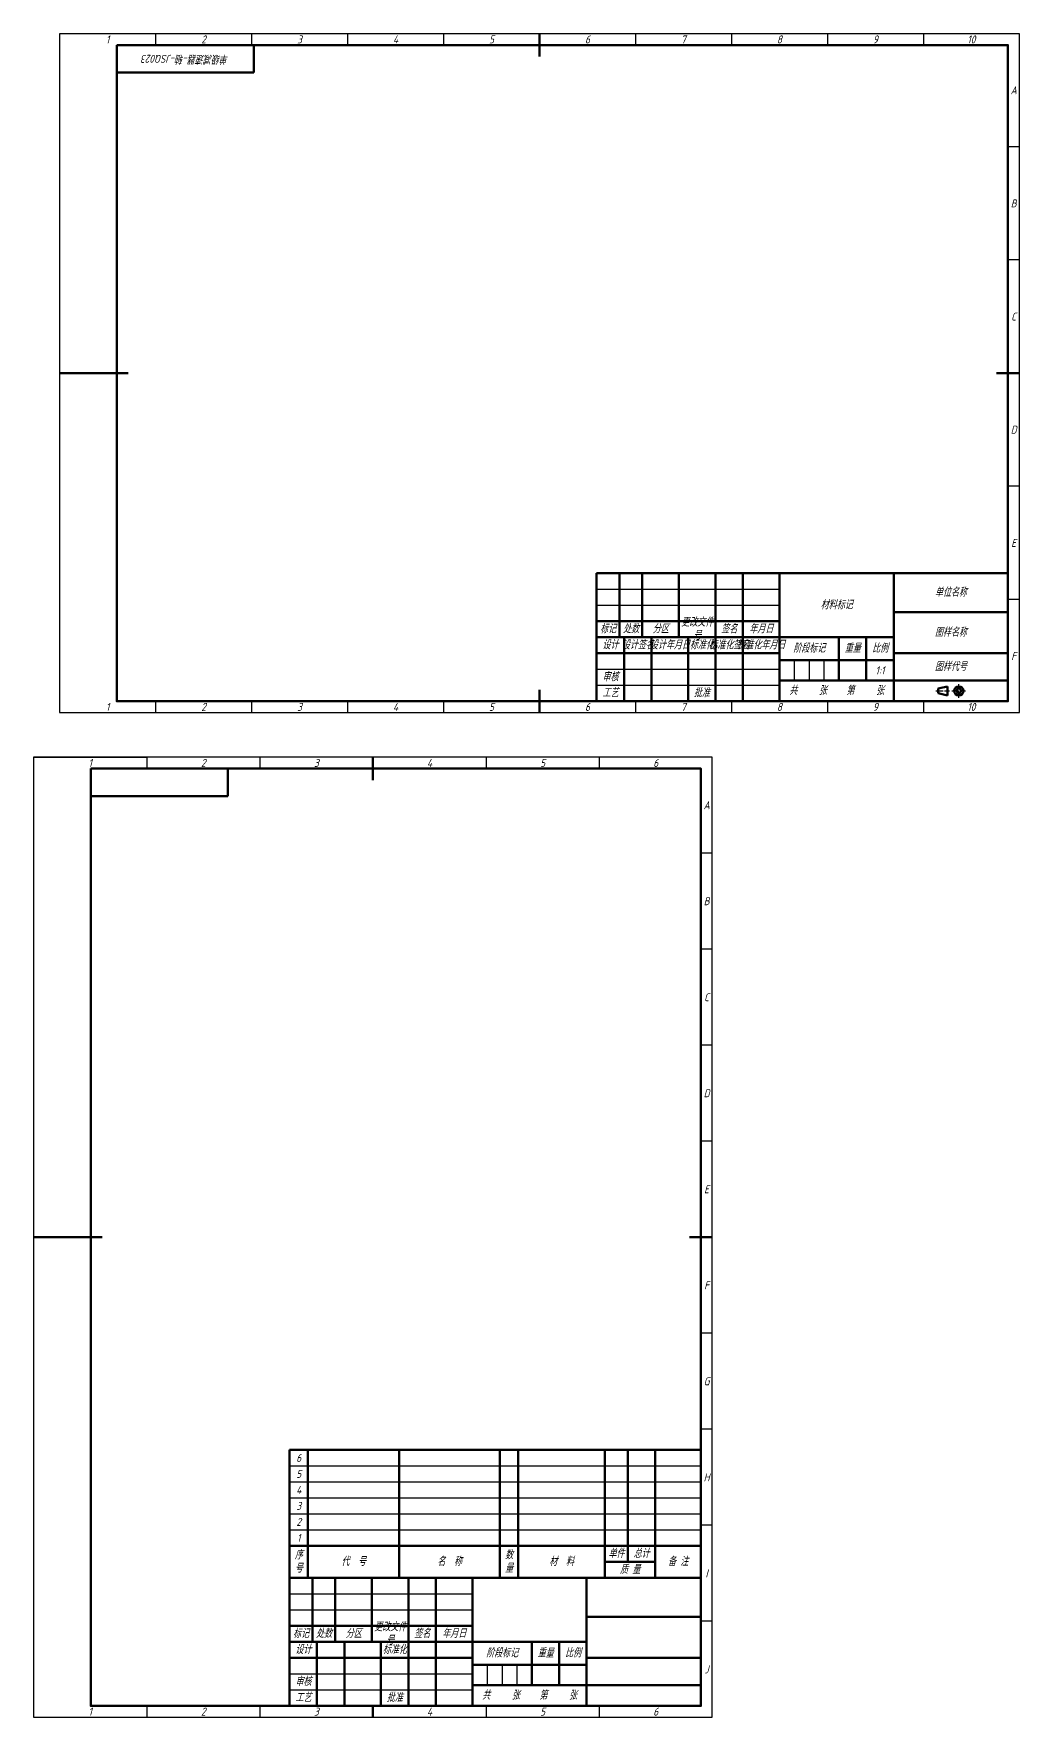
# Model space of a CAD drawing. Header units: millimetres. Extents: x -405 to 4399, y -1432 to 2273.
# Drawn here: x -364 to 67, y -1432 to -696 of the extents above; entities that cross this region are included whole.
import ezdxf
from ezdxf.enums import TextEntityAlignment as Align

# ---------------------------------------------------------------- set-up
doc = ezdxf.new("R2010")
doc.units = ezdxf.units.MM
doc.linetypes.add('CENTER', pattern=[50.8, 31.75, -6.35, 6.35, -6.35])
for name, color, linetype, lineweight in [('剖面线、重合断面轮廓线、表示平面的对角线、范围线及分界线、断裂处边界线', 4, 'Continuous', 25), ('尺寸标注', 3, 'Continuous', 25), ('文字', 254, 'Continuous', 25), ('表格图、流程图中主要表示线', 53, 'Continuous', 50), ('轴、对称中心、分度圆、孔系分布中心', 1, 'CENTER', 25), ('辅助线、网格线、投射线', 215, 'Continuous', 25)]:
    doc.layers.add(name, color=color, linetype=linetype, lineweight=lineweight)
doc.styles.add('GBeitc-35', font='gbeitc.shx', dxfattribs={"height": 3.5, "bigfont": 'gbcbig.shx'})

# ---------------------------------------------------------------- blocks, each defined once
blk = doc.blocks.new('A3纵向')
at = {"layer": '表格图、流程图中主要表示线'}
for p, q in [((148.5, 420), (148.5, 410)), ((85, 403), (85, 415)), ((25, 403), (85, 403)), ((0, 210), (30, 210)), ((297, 210), (287, 210)), ((148.5, 0), (148.5, 5))]:
    blk.add_line(p, q, dxfattribs=at)
blk.add_lwpolyline([(25, 415), (292, 415), (292, 5), (25, 5)], close=True, dxfattribs=at)
at = {"layer": '辅助线、网格线、投射线'}
for p, q in [((0, 420), (49.5, 420)), ((49.5, 420), (49.5, 415)), ((99, 420), (99, 415)), ((198, 420), (198, 415)), ((247.5, 420), (247.5, 415)), ((297, 378), (292, 378)), ((297, 336), (292, 336)), ((297, 294), (292, 294)), ((297, 252), (292, 252)), ((297, 168), (292, 168)), ((297, 126), (292, 126)), ((297, 84), (292, 84)), ((297, 42), (292, 42)), ((49.5, 5), (49.5, 0)), ((99, 5), (99, 0)), ((198, 5), (198, 0)), ((247.5, 5), (247.5, 0))]:
    blk.add_line(p, q, dxfattribs=at)
blk.add_lwpolyline([(0, 0), (297, 0), (297, 420), (0, 420)], close=True, dxfattribs=at)
at = {"layer": '文字', "char_height": 3.5, "attachment_point": 5, "style": 'GBeitc-35'}
for s, width, insert in [('1', 49.5, (24.75, 417.5)), ('2', 49.5, (74.25, 417.5)), ('3', 49.5, (123.75, 417.5)), ('4', 49.5, (173.25, 417.5)), ('5', 49.5, (222.75, 417.5)), ('6', 49.5, (272.25, 417.5)), ('A', 5, (294.5, 399)), ('B', 5, (294.5, 357)), ('C', 5, (294.5, 315)), ('D', 5, (294.5, 273)), ('E', 5, (294.5, 231)), ('F', 5, (294.5, 189)), ('G', 5, (294.5, 147)), ('H', 5, (294.5, 105)), ('I', 5, (294.5, 63)), ('J', 5, (294.5, 21)), ('1', 49.5, (24.75, 2.5)), ('2', 49.5, (74.25, 2.5)), ('3', 49.5, (123.75, 2.5)), ('4', 49.5, (173.25, 2.5)), ('5', 49.5, (222.75, 2.5)), ('6', 49.5, (272.25, 2.5))]:
    blk.add_mtext_dynamic_manual_height_columns(s, width=width, gutter_width=17.5, heights=[0], dxfattribs=dict(at, insert=insert))
at = {"layer": '文字', "style": 'GBeitc-35'}
blk.add_attdef('产品图号', text='', height=3.5, rotation=180, dxfattribs=at).set_placement((55, 409), align=Align.MIDDLE_CENTER)
blk = doc.blocks.new('明细栏')
at = {"layer": '表格图、流程图中主要表示线'}
for p, q in [((-180, 56), (0, 56)), ((-180, 0), (-180, 56)), ((-172, 56), (-172, 0)), ((-132, 56), (-132, 0)), ((-88, 56), (-88, 0)), ((-80, 56), (-80, 0)), ((-42, 56), (-42, 0)), ((-32, 56), (-32, 7)), ((-20, 56), (-20, 0)), ((-180, 14), (0, 14)), ((-42, 7), (-20, 7))]:
    blk.add_line(p, q, dxfattribs=at)
at = {"layer": '辅助线、网格线、投射线'}
for p, q in [((-180, 49), (0, 49)), ((-180, 42), (0, 42)), ((-180, 35), (0, 35)), ((-180, 28), (0, 28)), ((-180, 21), (0, 21))]:
    blk.add_line(p, q, dxfattribs=at)
at = {"layer": '文字', "char_height": 3.5, "attachment_point": 5, "style": 'GBeitc-35'}
for s, width, insert in [('6', 8, (-176, 52.5)), ('5', 8, (-176, 45.5)), ('4', 8, (-176, 38.5)), ('3', 8, (-176, 31.5)), ('2', 8, (-176, 24.5)), ('1', 8, (-176, 17.5)), ('序\\P号', 8, (-176, 7)), ('代  号', 40, (-152, 7)), ('名  称', 44, (-110, 7)), ('数\\P量', 8, (-84, 7)), ('材  料', 38, (-61, 7)), ('单件', 10, (-37, 10.5)), ('总计', 12, (-26, 10.5)), ('备 注', 20, (-10, 7)), ('质 量', 22, (-31, 3.5))]:
    blk.add_mtext_dynamic_manual_height_columns(s, width=width, gutter_width=17.5, heights=[0], dxfattribs=dict(at, insert=insert))
blk = doc.blocks.new('标题栏')
at = {"layer": '表格图、流程图中主要表示线'}
for p, q in [((-180, 0), (-180, 56)), ((-180, 56), (0, 56)), ((-170, 56), (-170, 28)), ((-160, 56), (-160, 28)), ((-144, 56), (-144, 28)), ((-128, 56), (-128, 0)), ((-116, 0), (-116, 56)), ((-100, 56), (-100, 0)), ((-50, 0), (-50, 56)), ((0, 39), (-50, 39)), ((-180, 35), (-100, 35)), ((-180, 28), (-50, 28)), ((-168, 0), (-168, 28)), ((-156, 0), (-156, 28)), ((-140, 28), (-140, 0)), ((-74, 9), (-74, 28)), ((-62, 9), (-62, 28)), ((-180, 21), (-100, 21)), ((-50, 18), (-100, 18)), ((0, 21), (-50, 21)), ((0, 9), (-100, 9))]:
    blk.add_line(p, q, dxfattribs=at)
at = {"layer": '辅助线、网格线、投射线'}
for p, q in [((-180, 49), (-100, 49)), ((-180, 42), (-100, 42)), ((-93.5, 18), (-93.5, 9)), ((-87, 18), (-87, 9)), ((-80.5, 18), (-80.5, 9)), ((-180, 14), (-100, 14)), ((-180, 7), (-100, 7))]:
    blk.add_line(p, q, dxfattribs=at)
at = {"layer": '文字', "char_height": 3.5, "attachment_point": 5, "style": 'GBeitc-35'}
for s, width, insert in [('标记', 10, (-175, 31.5)), ('处数', 10, (-165, 31.5)), ('分区', 16, (-152, 31.5)), ('更改文件号', 16, (-136, 31.5)), ('签名', 12, (-122, 31.5)), ('年月日', 16, (-108, 31.5)), ('设计', 12, (-174, 24.5)), ('标准化', 12, (-134, 24.5)), ('阶段标记', 26, (-87, 23)), ('重量', 12, (-68, 23)), ('比例', 12, (-56, 23)), ('审核', 12, (-174, 10.5)), ('工艺', 12, (-174, 3.5)), ('批准', 12, (-134, 3.5)), ('共     张', 25, (-87.5, 4.5)), ('第     张', 25, (-62.5, 4.5))]:
    blk.add_mtext_dynamic_manual_height_columns(s, width=width, gutter_width=17.5, heights=[0], dxfattribs=dict(at, insert=insert))
at = {"layer": '文字', "style": 'GBeitc-35'}
for tag, p in [('单位名称', (-25, 47.5)), ('材料标记', (-75, 42)), ('图样名称', (-25, 30)), ('设计签名', (-162, 24.5)), ('设计年月日', (-148, 24.5)), ('标准化签名', (-122, 24.5)), ('标准化年月日', (-108, 24.5)), ('图样代号', (-25, 15)), ('共几', (-87.5, 4.5)), ('第几', (-62.5, 4.5))]:
    blk.add_attdef(tag, text='', height=3.5, dxfattribs=at).set_placement(p, align=Align.MIDDLE_CENTER)
blk = doc.blocks.new('A3横向')
at = {"layer": '表格图、流程图中主要表示线'}
for p, q in [((210, 297), (210, 287)), ((85, 280), (85, 292)), ((25, 280), (85, 280)), ((30, 148.5), (0, 148.5)), ((420, 148.5), (410, 148.5)), ((210, 10), (210, 0))]:
    blk.add_line(p, q, dxfattribs=at)
blk.add_lwpolyline([(25, 292), (415, 292), (415, 5), (25, 5)], close=True, dxfattribs=at)
at = {"layer": '辅助线、网格线、投射线'}
for p, q in [((42, 297), (42, 292)), ((84, 297), (84, 292)), ((126, 297), (126, 292)), ((168, 297), (168, 292)), ((252, 297), (252, 292)), ((294, 297), (294, 292)), ((336, 297), (336, 292)), ((378, 297), (378, 292)), ((420, 247.5), (415, 247.5)), ((420, 198), (415, 198)), ((420, 99), (415, 99)), ((420, 49.5), (415, 49.5)), ((42, 5), (42, 0)), ((84, 5), (84, 0)), ((126, 5), (126, 0)), ((168, 5), (168, 0)), ((252, 5), (252, 0)), ((294, 5), (294, 0)), ((336, 5), (336, 0)), ((378, 5), (378, 0))]:
    blk.add_line(p, q, dxfattribs=at)
blk.add_lwpolyline([(0, 0), (420, 0), (420, 297), (0, 297)], close=True, dxfattribs=at)
at = {"layer": '文字', "char_height": 3.5, "attachment_point": 5, "style": 'GBeitc-35'}
for s, width, insert in [('1', 42, (21, 294.5)), ('2', 42, (63, 294.5)), ('3', 42, (105, 294.5)), ('4', 42, (147, 294.5)), ('5', 42, (189, 294.5)), ('6', 42, (231, 294.5)), ('7', 42, (273, 294.5)), ('8', 42, (315, 294.5)), ('9', 42, (357, 294.5)), ('10', 42, (399, 294.5)), ('A', 5, (417.5, 272.25)), ('B', 5, (417.5, 222.75)), ('C', 5, (417.5, 173.25)), ('D', 5, (417.5, 123.75)), ('E', 5, (417.5, 74.25)), ('F', 5, (417.5, 24.75)), ('1', 42, (21, 2.5)), ('2', 42, (63, 2.5)), ('3', 42, (105, 2.5)), ('4', 42, (147, 2.5)), ('5', 42, (189, 2.5)), ('6', 42, (231, 2.5)), ('7', 42, (273, 2.5)), ('8', 42, (315, 2.5)), ('9', 42, (357, 2.5)), ('10', 42, (399, 2.5))]:
    blk.add_mtext_dynamic_manual_height_columns(s, width=width, gutter_width=17.5, heights=[0], dxfattribs=dict(at, insert=insert))
at = {"layer": '文字', "style": 'GBeitc-35'}
blk.add_attdef('产品图号', text='', height=3.5, rotation=180, dxfattribs=at).set_placement((55, 286), align=Align.MIDDLE_CENTER)

msp = doc.modelspace()

# ---------------------------------------------------------------- linework, layer by layer
at = {"layer": '表格图、流程图中主要表示线'}
for p, q in [((-117.9, -987.75), (-117.9, -931.75)), ((-117.9, -931.75), (62.1, -931.75)), ((-107.9, -931.75), (-107.9, -959.75)), ((-97.9, -931.75), (-97.9, -959.75)), ((-81.9, -931.75), (-81.9, -959.75)), ((-65.9, -931.75), (-65.9, -987.75)), ((-53.9, -987.75), (-53.9, -931.75)), ((-37.9, -931.75), (-37.9, -987.75)), ((12.1, -987.75), (12.1, -931.75)), ((62.1, -948.75), (12.1, -948.75)), ((-117.9, -952.75), (-37.9, -952.75)), ((-117.9, -959.75), (12.1, -959.75)), ((-105.9, -987.75), (-105.9, -959.75)), ((-93.9, -987.75), (-93.9, -959.75)), ((-77.9, -959.75), (-77.9, -987.75)), ((-11.9, -978.75), (-11.9, -959.75)), ((0.1, -978.75), (0.1, -959.75)), ((-117.9, -966.75), (-37.9, -966.75)), ((12.1, -969.75), (-37.9, -969.75)), ((62.1, -966.75), (12.1, -966.75)), ((62.1, -978.75), (-37.9, -978.75)), ((31.6, -982.25), (35.6, -981.25)), ((31.6, -984.25), (31.6, -982.25)), ((31.6, -984.25), (35.6, -985.25)), ((35.6, -981.25), (35.6, -985.25))]:
    msp.add_line(p, q, dxfattribs=at)
for radius in [2, 1]:
    msp.add_circle((40.6, -983.25), radius, dxfattribs=at)
at = {"layer": '轴、对称中心、分度圆、孔系分布中心', "ltscale": 0.1}
for p, q in [((30.6, -983.25), (36.6, -983.25)), ((37.6, -983.25), (43.6, -983.25)), ((40.6, -986.25), (40.6, -980.25))]:
    msp.add_line(p, q, dxfattribs=at)
at = {"layer": '辅助线、网格线、投射线'}
for p, q in [((-117.9, -938.75), (-37.9, -938.75)), ((-117.9, -945.75), (-37.9, -945.75)), ((-31.4, -969.75), (-31.4, -978.75)), ((-24.9, -969.75), (-24.9, -978.75)), ((-18.4, -969.75), (-18.4, -978.75)), ((-117.9, -973.75), (-37.9, -973.75)), ((-117.9, -980.75), (-37.9, -980.75))]:
    msp.add_line(p, q, dxfattribs=at)

# ---------------------------------------------------------------- block references
at = {"layer": '剖面线、重合断面轮廓线、表示平面的对角线、范围线及分界线、断裂处边界线'}
msp.add_blockref('A3横向', (-352.9, -992.75), dxfattribs=at).add_auto_attribs({'产品图号': '单级减速器-轴-JSQ023'})
at = {"layer": '尺寸标注'}
msp.add_blockref('明细栏', (-72.28, -1371.25), dxfattribs=at)
at = {"layer": '文字'}
msp.add_blockref('标题栏', (-72.28, -1427.25), dxfattribs=at)
at = {"layer": '辅助线、网格线、投射线'}
msp.add_blockref('A3纵向', (-364.28, -1432.25), dxfattribs=at)

# ---------------------------------------------------------------- texts
at = {"layer": '文字', "char_height": 3.5, "attachment_point": 5, "style": 'GBeitc-35'}
for s, width, insert in [('标记', 10, (-112.9, -956.25)), ('处数', 10, (-102.9, -956.25)), ('分区', 16, (-89.9, -956.25)), ('更改文件号', 16, (-73.9, -956.25)), ('签名', 12, (-59.9, -956.25)), ('年月日', 16, (-45.9, -956.25)), ('设计', 12, (-111.9, -963.25)), ('标准化', 12, (-71.9, -963.25)), ('阶段标记', 26, (-24.9, -964.75)), ('重量', 12, (-5.9, -964.75)), ('比例', 12, (6.1, -964.75)), ('审核', 12, (-111.9, -977.25)), ('1:1', 12, (6.1, -974.25)), ('工艺', 12, (-111.9, -984.25)), ('批准', 12, (-71.9, -984.25)), ('共     张', 25, (-25.4, -983.25)), ('第     张', 25, (-0.4, -983.25))]:
    msp.add_mtext_dynamic_manual_height_columns(s, width=width, gutter_width=17.5, heights=[0], dxfattribs=dict(at, insert=insert))
at = {"layer": '文字', "style": 'GBeitc-35'}
for tag, p in [('单位名称', (37.1, -940.25)), ('材料标记', (-12.9, -945.75)), ('图样名称', (37.1, -957.75)), ('设计签名', (-99.9, -963.25)), ('设计年月日', (-85.9, -963.25)), ('标准化签名', (-59.9, -963.25)), ('标准化年月日', (-45.9, -963.25)), ('图样代号', (37.1, -972.75))]:
    msp.add_attdef(tag, text='', height=3.5, dxfattribs=at).set_placement(p, align=Align.MIDDLE_CENTER)

doc.saveas('drawing.dxf')
